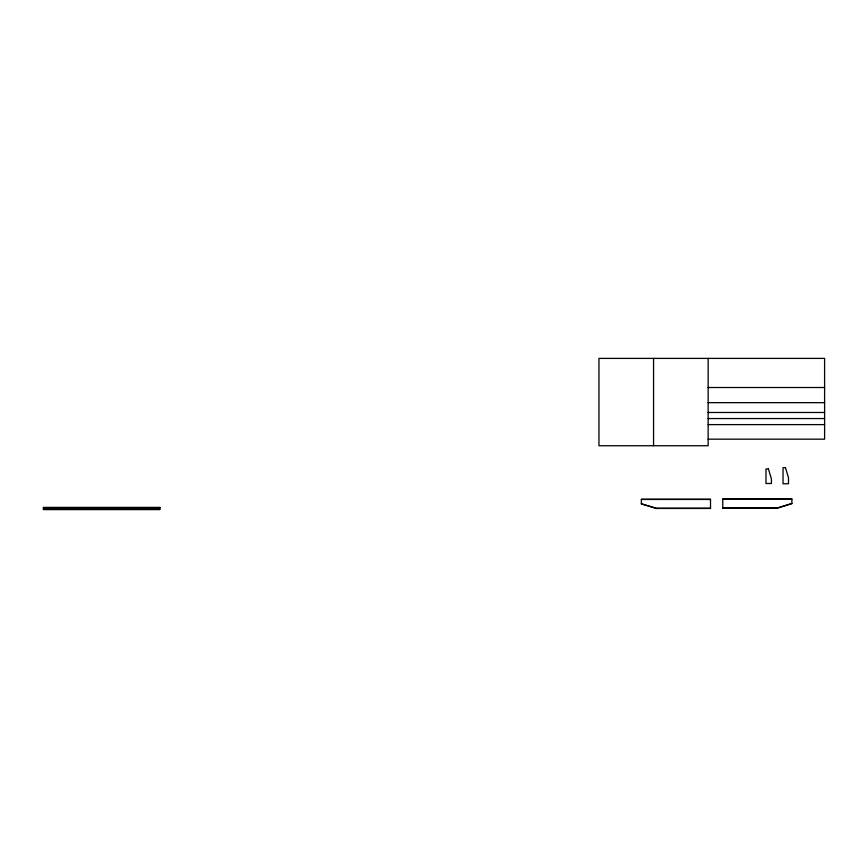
<?xml version="1.0" encoding="UTF-8"?>
<svg xmlns="http://www.w3.org/2000/svg" width="868" height="868" viewBox="0 0 868 868"><rect width="100%" height="100%" fill="white"/><g stroke="black" fill="none" stroke-linecap="round" stroke-linejoin="round"><path stroke-width="1.3" d="M722.762 507.943L777.348 507.943L791.898 503.44M777.348 508.16L791.898 503.657L791.898 498.937L722.762 498.937L722.762 508.16L777.348 507.943M708.147 387.508L824.6 387.508M708.147 402.665L824.6 402.665M708.147 412.484L824.6 412.484M708.147 418.55L824.6 418.55M708.147 424.615L824.6 424.615M708.147 439.175L824.6 439.175L824.6 358.397L598.963 358.397L598.963 445.729L708.147 445.729L708.147 358.397M722.762 499.154L791.898 499.154M641.365 499.458L710.512 499.458M43.4 507.813L159.853 507.813M641.365 503.733L655.926 508.236L710.512 508.236M655.926 508.453L710.512 508.453L710.512 499.241L641.365 499.241L641.365 503.961L655.926 508.236M43.4 509.19L159.853 509.19M653.561 358.397L653.561 445.729M785.453 467.689L783.034 467.689L783.034 483.769L788.491 483.769L788.491 477.704L785.453 467.689M768.397 468.948L765.977 468.948L765.977 483.498L771.435 483.498L771.435 478.952L768.397 468.948M159.853 507.389L43.4 507.389L43.4 509.603L159.853 509.603L159.853 507.389"/></g></svg>
